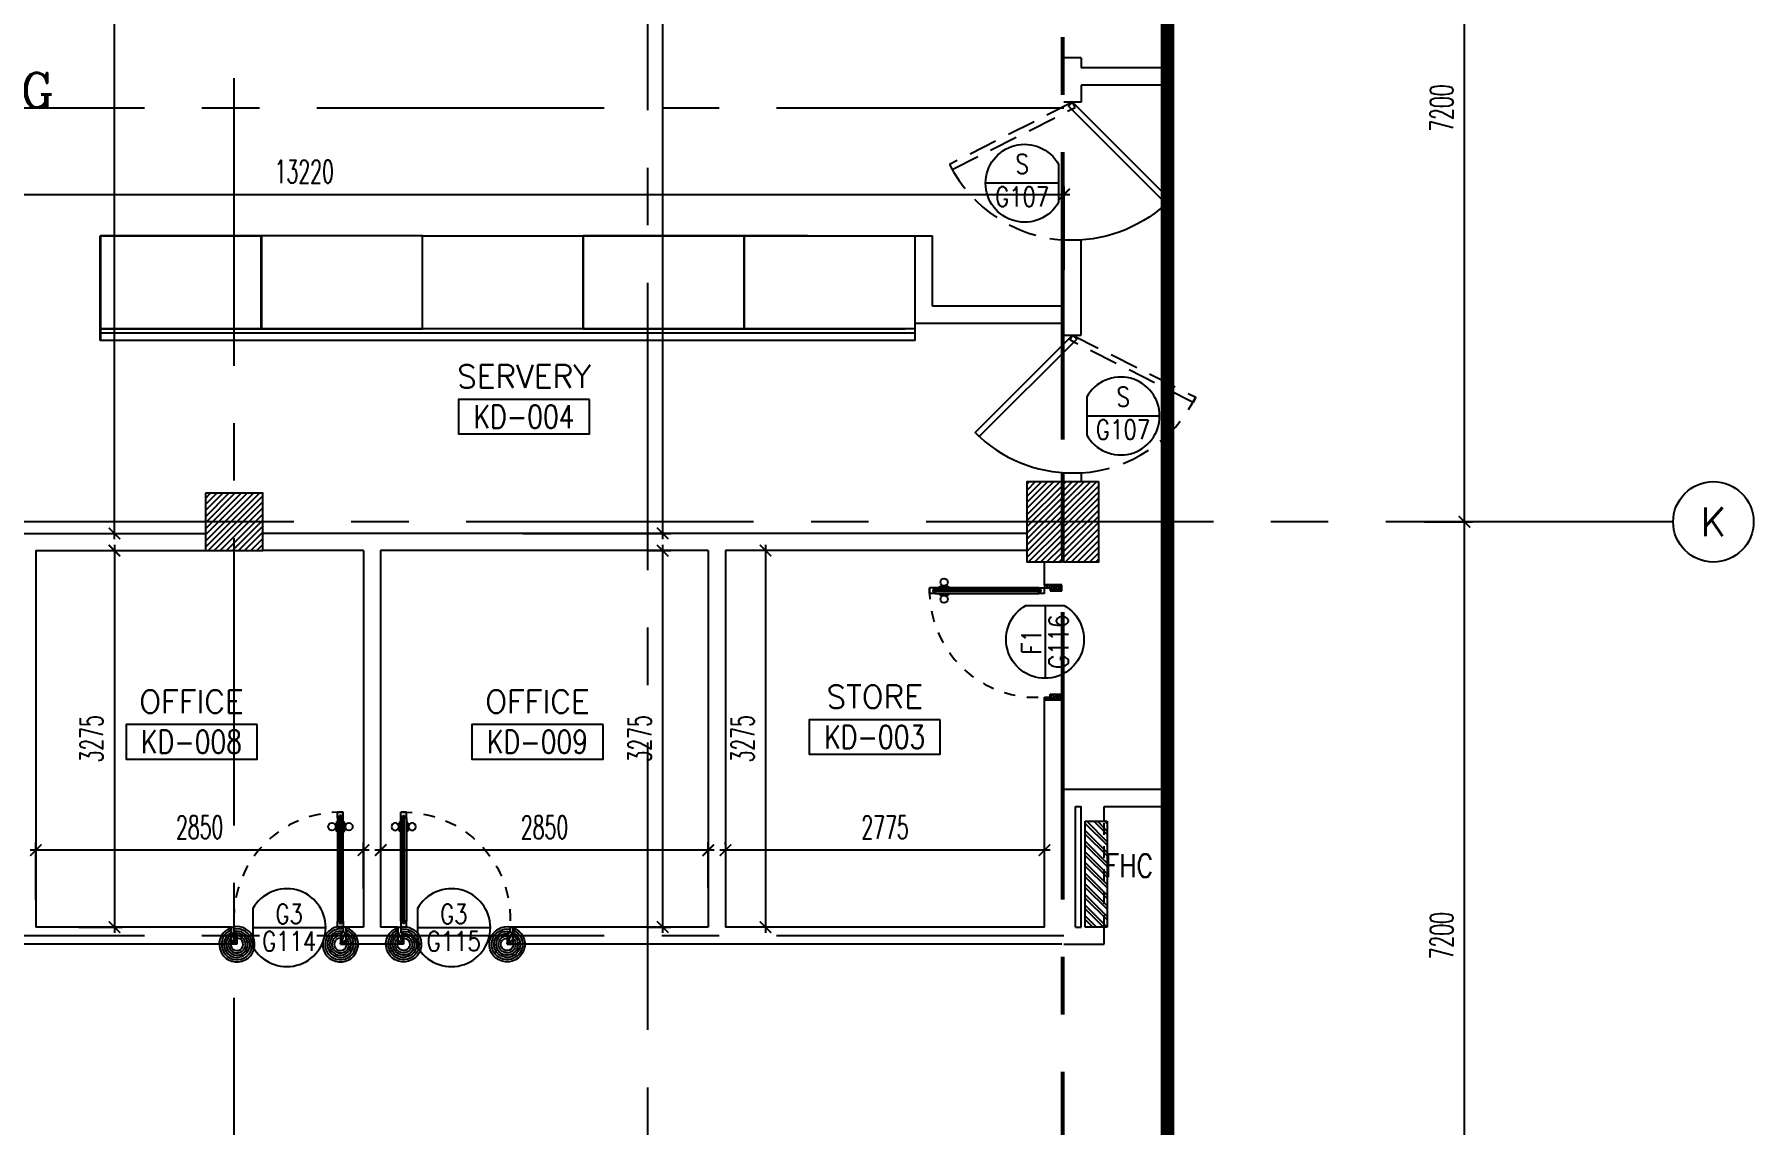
# Model space of a CAD drawing. Extents: x 417819.9 to 417911.9, y 43448 to 43539.2.
# Drawn here: x 417896.96 to 417911.92, y 43506.05 to 43515.53 of the extents above; entities that cross this region are included whole.
import ezdxf
from ezdxf.enums import TextEntityAlignment as Align

# ---------------------------------------------------------------- set-up
doc = ezdxf.new("R2010")
doc.units = 0
doc.header["$MEASUREMENT"] = 0
doc.header["$PDMODE"] = 3
doc.header["$PDSIZE"] = 0.1
for name, pattern in [('CENTER2', [1.125, 0.75, -0.125, 0.125, -0.125]), ('CENTERX2', [4, 2.5, -0.5, 0.5, -0.5]), ('HIDDEN', [0.375, 0.25, -0.125])]:
    doc.linetypes.add(name, pattern=pattern)
doc.layers.get('0').update_dxf_attribs({"linetype": 'CONTINUOUS'})
doc.layers.get('DEFPOINTS').update_dxf_attribs({"linetype": 'CONTINUOUS'})
for name, color, linetype in [('AX', 6, 'CONTINUOUS'), ('AX-CR', 2, 'CONTINUOUS'), ('AX-DIM', 4, 'CONTINUOUS'), ('AX-TXT', 4, 'CONTINUOUS'), ('AXES', 11, 'CENTERX2'), ('COL', 2, 'CONTINUOUS'), ('DIM', 4, 'CONTINUOUS'), ('DOOR', 4, 'CONTINUOUS'), ('DOOR-CR', 2, 'CONTINUOUS'), ('DOOR-NO', 3, 'CONTINUOUS'), ('ELEV', 2, 'CONTINUOUS'), ('FHC', 2, 'CONTINUOUS'), ('HAT', 8, 'CONTINUOUS'), ('RM-BOX', 2, 'CONTINUOUS'), ('RM-NAME', 2, 'CONTINUOUS'), ('RM-NO', 2, 'CONTINUOUS'), ('SLOPE', 8, 'CONTINUOUS'), ('WALL', 2, 'CONTINUOUS')]:
    doc.layers.add(name, color=color, linetype=linetype)
doc.styles.add('ROMANC', font='romanc', dxfattribs={"height": 0.1})
doc.styles.add('ROMANS', font='ROMANS.shx', dxfattribs={"width": 0.6})
doc.dimstyles.new('STANDARD in', dxfattribs={"dimtxt": 0.2, "dimasz": 0.1, "dimexe": 0.07, "dimexo": 0.05, "dimgap": 0.1, "dimtad": 1, "dimdec": 0, "dimlfac": 1000, "dimzin": 0, "dimdsep": 46, "dimtxsty": 'ROMANS', "dimblk": 'ARCHTICK', "dimcen": 0.05, "dimdle": 0.05, "dimclrd": 4, "dimclre": 4, "dimclrt": 2, "dimadec": 0, "dimazin": 0, "dimtfac": 1, "dimtdec": 0, "dimtmove": 2, "dimatfit": 3, "dimfxl": 0, "dimtolj": 1, "dimtzin": 0, "dimarcsym": 0})

# ---------------------------------------------------------------- blocks, each defined once
blk = doc.blocks.new('DD1')
at = {"layer": 'DOOR-CR'}
blk.add_line((-316, 0), (316, 0), dxfattribs=at)
blk.add_lwpolyline([(-316, -166, 3.820224), (-316, 166)], format="xyb", close=True, dxfattribs=at)
at = {"layer": 'DOOR-NO', "color": 255, "style": 'ROMANS'}
for tag, width, p in [('G', 0.8, (-22, 156)), ('0000', 0.7, (-22, -136))]:
    blk.add_attdef(tag, text='', height=196, dxfattribs=dict(at, width=width)).set_placement(p, align=Align.MIDDLE)
blk = doc.blocks.new('RM1')
at = {"layer": 'RM-BOX'}
blk.add_lwpolyline([(570, -200), (-570, -200), (-570, -500), (570, -500)], close=True, dxfattribs=at)
at = {"layer": 'RM-NAME', "style": 'ROMANS'}
for tag, p in [('ROOMNAME1', (0, 324)), ('ROOMNAME2', (0, 0))]:
    blk.add_attdef(tag, text='', height=200, dxfattribs=at).set_placement(p, align=Align.MIDDLE)
at = {"layer": 'RM-NO', "style": 'ROMANS', "width": 0.8}
blk.add_attdef('ROOMNO', text='', height=200, dxfattribs=at).set_placement((0, -350), align=Align.MIDDLE)
blk = doc.blocks.new('*X67')
at = {"color": 0}
for p, q in [((203889, 55131), (204359, 55601)), ((203889, 55184), (204306, 55601)), ((203889, 55237), (204253, 55601)), ((203889, 55290), (204199, 55601)), ((203889, 55343), (204146, 55601)), ((203889, 55396), (204093, 55601)), ((203889, 55449), (204040, 55601)), ((203889, 55502), (203987, 55601)), ((203889, 55555), (203934, 55601)), ((203912, 55101), (204389, 55578)), ((203965, 55101), (204389, 55525)), ((204018, 55101), (204389, 55472)), ((204071, 55101), (204389, 55419)), ((204124, 55101), (204389, 55366)), ((204177, 55101), (204389, 55313)), ((204230, 55101), (204389, 55260)), ((204283, 55101), (204389, 55207)), ((204336, 55101), (204389, 55154))]:
    blk.add_line(p, q, dxfattribs=at)
blk = doc.blocks.new('_ARCHTICK')
at = {"color": 0, "linetype": 'ByBlock', "const_width": 0.15}
blk.add_lwpolyline([(-0.5, -0.5), (0.5, 0.5)], dxfattribs=at)
blk = doc.blocks.new('*D510')
at = {"layer": 'DEFPOINTS', "color": 0}
for p in [(417897.311, 43525.444), (417897.656, 43525.444), (417897.119, 43511.194)]:
    blk.add_point(p, dxfattribs=at)
at = {"layer": 'DIM', "color": 4, "lineweight": -2}
for p, q in [((417897.361, 43525.444), (417897.726, 43525.444)), ((417897.656, 43511.144), (417897.656, 43525.494)), ((417897.169, 43511.194), (417897.726, 43511.194))]:
    blk.add_line(p, q, dxfattribs=at)
at = {"layer": 'DIM', "color": 4, "lineweight": -2, "xscale": 0.1, "yscale": 0.1, "zscale": 0.1}
for p, rotation in [((417897.656, 43525.444), 90), ((417897.656, 43511.194), 270)]:
    blk.add_blockref('_ARCHTICK', p, dxfattribs=dict(at, rotation=rotation))
at = {"layer": 'DIM', "color": 2, "insert": (417897.456, 43518.319), "char_height": 0.2, "attachment_point": 5, "rotation": 90, "style": 'ROMANS'}
blk.add_mtext('\\A1;14250', dxfattribs=at)
blk = doc.blocks.new('*D438')
at = {"layer": 'DEFPOINTS', "color": 0}
for p in [(417901.159, 43525.444), (417901.159, 43511.194), (417902.425, 43511.194)]:
    blk.add_point(p, dxfattribs=at)
at = {"layer": 'DIM', "color": 4, "lineweight": -2}
for p, q in [((417901.209, 43525.444), (417902.495, 43525.444)), ((417902.425, 43525.494), (417902.425, 43511.144)), ((417901.209, 43511.194), (417902.495, 43511.194))]:
    blk.add_line(p, q, dxfattribs=at)
at = {"layer": 'DIM', "color": 4, "lineweight": -2, "xscale": 0.1, "yscale": 0.1, "zscale": 0.1}
for p, rotation in [((417902.425, 43525.444), 90), ((417902.425, 43511.194), 270)]:
    blk.add_blockref('_ARCHTICK', p, dxfattribs=dict(at, rotation=rotation))
at = {"layer": 'DIM', "color": 2, "insert": (417902.225, 43518.319), "char_height": 0.2, "attachment_point": 5, "rotation": 90, "style": 'ROMANS'}
blk.add_mtext('\\A1;14250', dxfattribs=at)
blk = doc.blocks.new('*D439')
at = {"layer": 'DEFPOINTS', "color": 0}
for p in [(417905.917, 43514.142), (417892.697, 43513.645), (417905.917, 43513.436)]:
    blk.add_point(p, dxfattribs=at)
at = {"layer": 'DIM', "color": 4, "lineweight": -2}
for p, q in [((417892.697, 43513.695), (417892.697, 43514.212)), ((417905.917, 43513.486), (417905.917, 43514.212)), ((417892.647, 43514.142), (417905.967, 43514.142))]:
    blk.add_line(p, q, dxfattribs=at)
at = {"layer": 'DIM', "color": 4, "lineweight": -2, "xscale": 0.1, "yscale": 0.1, "zscale": 0.1, "rotation": 180}
blk.add_blockref('_ARCHTICK', (417892.697, 43514.142), dxfattribs=at)
at = {"layer": 'DIM', "color": 4, "lineweight": -2, "xscale": 0.1, "yscale": 0.1, "zscale": 0.1}
blk.add_blockref('_ARCHTICK', (417905.917, 43514.142), dxfattribs=at)
at = {"layer": 'DIM', "color": 2, "insert": (417899.307, 43514.342), "char_height": 0.2, "attachment_point": 5, "style": 'ROMANS'}
blk.add_mtext('\\A1;13220', dxfattribs=at)
blk = doc.blocks.new('*D440')
at = {"layer": 'DEFPOINTS', "color": 0}
for p in [(417904.049, 43511.044), (417903.32, 43507.769), (417904.049, 43507.769)]:
    blk.add_point(p, dxfattribs=at)
at = {"layer": 'DIM', "color": 4, "lineweight": -2}
for p, q in [((417903.32, 43511.094), (417903.32, 43507.719)), ((417903.999, 43511.044), (417903.25, 43511.044)), ((417903.999, 43507.769), (417903.25, 43507.769))]:
    blk.add_line(p, q, dxfattribs=at)
at = {"layer": 'DIM', "color": 4, "lineweight": -2, "xscale": 0.1, "yscale": 0.1, "zscale": 0.1}
for p, rotation in [((417903.32, 43511.044), 90), ((417903.32, 43507.769), 270)]:
    blk.add_blockref('_ARCHTICK', p, dxfattribs=dict(at, rotation=rotation))
at = {"layer": 'DIM', "color": 2, "insert": (417903.12, 43509.407), "char_height": 0.2, "attachment_point": 5, "rotation": 90, "style": 'ROMANS'}
blk.add_mtext('\\A1;3275', dxfattribs=at)
blk = doc.blocks.new('*D441')
at = {"layer": 'DEFPOINTS', "color": 0}
for p in [(417902.254, 43511.044), (417902.254, 43507.769), (417902.425, 43507.769)]:
    blk.add_point(p, dxfattribs=at)
at = {"layer": 'DIM', "color": 4, "lineweight": -2}
for p, q in [((417902.425, 43511.094), (417902.425, 43507.719)), ((417902.304, 43511.044), (417902.495, 43511.044)), ((417902.304, 43507.769), (417902.495, 43507.769))]:
    blk.add_line(p, q, dxfattribs=at)
at = {"layer": 'DIM', "color": 4, "lineweight": -2, "xscale": 0.1, "yscale": 0.1, "zscale": 0.1}
for p, rotation in [((417902.425, 43511.044), 90), ((417902.425, 43507.769), 270)]:
    blk.add_blockref('_ARCHTICK', p, dxfattribs=dict(at, rotation=rotation))
at = {"layer": 'DIM', "color": 2, "insert": (417902.225, 43509.407), "char_height": 0.2, "attachment_point": 5, "rotation": 90, "style": 'ROMANS'}
blk.add_mtext('\\A1;3275', dxfattribs=at)
blk = doc.blocks.new('*D442')
at = {"layer": 'DEFPOINTS', "color": 0}
for p in [(417902.972, 43508.438), (417902.972, 43508.438), (417905.747, 43508.438)]:
    blk.add_point(p, dxfattribs=at)
at = {"layer": 'DIM', "color": 4, "lineweight": -2}
for p, q in [((417905.797, 43508.438), (417902.922, 43508.438)), ((417902.972, 43508.488), (417902.972, 43508.508)), ((417905.747, 43508.488), (417905.747, 43508.508))]:
    blk.add_line(p, q, dxfattribs=at)
at = {"layer": 'DIM', "color": 4, "lineweight": -2, "xscale": 0.1, "yscale": 0.1, "zscale": 0.1, "rotation": 180}
blk.add_blockref('_ARCHTICK', (417902.972, 43508.438), dxfattribs=at)
at = {"layer": 'DIM', "color": 4, "lineweight": -2, "xscale": 0.1, "yscale": 0.1, "zscale": 0.1}
blk.add_blockref('_ARCHTICK', (417905.747, 43508.438), dxfattribs=at)
at = {"layer": 'DIM', "color": 2, "insert": (417904.359, 43508.638), "char_height": 0.2, "attachment_point": 5, "style": 'ROMANS'}
blk.add_mtext('\\A1;2775', dxfattribs=at)
blk = doc.blocks.new('*D443')
at = {"layer": 'DEFPOINTS', "color": 0}
for p in [(417899.972, 43508.438), (417899.972, 43508.06), (417902.822, 43508.06)]:
    blk.add_point(p, dxfattribs=at)
at = {"layer": 'DIM', "color": 4, "lineweight": -2}
for p, q in [((417902.872, 43508.438), (417899.922, 43508.438)), ((417899.972, 43508.11), (417899.972, 43508.508)), ((417902.822, 43508.11), (417902.822, 43508.508))]:
    blk.add_line(p, q, dxfattribs=at)
at = {"layer": 'DIM', "color": 4, "lineweight": -2, "xscale": 0.1, "yscale": 0.1, "zscale": 0.1, "rotation": 180}
blk.add_blockref('_ARCHTICK', (417899.972, 43508.438), dxfattribs=at)
at = {"layer": 'DIM', "color": 4, "lineweight": -2, "xscale": 0.1, "yscale": 0.1, "zscale": 0.1}
blk.add_blockref('_ARCHTICK', (417902.822, 43508.438), dxfattribs=at)
at = {"layer": 'DIM', "color": 2, "insert": (417901.397, 43508.638), "char_height": 0.2, "attachment_point": 5, "style": 'ROMANS'}
blk.add_mtext('\\A1;2850', dxfattribs=at)
blk = doc.blocks.new('*D444')
at = {"layer": 'DEFPOINTS', "color": 0}
for p in [(417896.972, 43508.438), (417896.972, 43507.958), (417899.822, 43508.053)]:
    blk.add_point(p, dxfattribs=at)
at = {"layer": 'DIM', "color": 4, "lineweight": -2}
for p, q in [((417899.872, 43508.438), (417896.922, 43508.438)), ((417896.972, 43508.008), (417896.972, 43508.508)), ((417899.822, 43508.103), (417899.822, 43508.508))]:
    blk.add_line(p, q, dxfattribs=at)
at = {"layer": 'DIM', "color": 4, "lineweight": -2, "xscale": 0.1, "yscale": 0.1, "zscale": 0.1, "rotation": 180}
blk.add_blockref('_ARCHTICK', (417896.972, 43508.438), dxfattribs=at)
at = {"layer": 'DIM', "color": 4, "lineweight": -2, "xscale": 0.1, "yscale": 0.1, "zscale": 0.1}
blk.add_blockref('_ARCHTICK', (417899.822, 43508.438), dxfattribs=at)
at = {"layer": 'DIM', "color": 2, "insert": (417898.397, 43508.638), "char_height": 0.2, "attachment_point": 5, "style": 'ROMANS'}
blk.add_mtext('\\A1;2850', dxfattribs=at)
blk = doc.blocks.new('*D445')
at = {"layer": 'DEFPOINTS', "color": 0}
for p in [(417897.296, 43511.044), (417897.296, 43507.769), (417897.656, 43507.769)]:
    blk.add_point(p, dxfattribs=at)
at = {"layer": 'DIM', "color": 4, "lineweight": -2}
for p, q in [((417897.656, 43511.094), (417897.656, 43507.719)), ((417897.346, 43511.044), (417897.726, 43511.044)), ((417897.346, 43507.769), (417897.726, 43507.769))]:
    blk.add_line(p, q, dxfattribs=at)
at = {"layer": 'DIM', "color": 4, "lineweight": -2, "xscale": 0.1, "yscale": 0.1, "zscale": 0.1}
for p, rotation in [((417897.656, 43511.044), 90), ((417897.656, 43507.769), 270)]:
    blk.add_blockref('_ARCHTICK', p, dxfattribs=dict(at, rotation=rotation))
at = {"layer": 'DIM', "color": 2, "insert": (417897.456, 43509.407), "char_height": 0.2, "attachment_point": 5, "rotation": 90, "style": 'ROMANS'}
blk.add_mtext('\\A1;3275', dxfattribs=at)
blk = doc.blocks.new('A$C24ED45A6')
at = {"layer": 'DOOR', "color": 0, "linetype": 'ByBlock'}
for p, q in [((909, 1055), (909, 990)), ((918, 1055), (909, 1055)), ((918, 978), (918, 1068)), ((925, 1068), (918, 1068)), ((918, 1055), (918, 990)), ((925, 1100), (925, 1150)), ((925, 1150), (975, 1150)), ((975, 1150), (925, 1150)), ((942, 1100), (925, 1100)), ((942, 1100), (942, 1120)), ((958, 1120), (942, 1120)), ((958, 1100), (958, 1120)), ((975, 1100), (958, 1100)), ((975, 1100), (975, 1150)), ((975, 1068), (982, 1068)), ((982, 978), (982, 1068)), ((982, 1055), (982, 990)), ((982, 1055), (991, 1055)), ((991, 1055), (991, 990)), ((918, 990), (909, 990)), ((925, 978), (918, 978)), ((975, 978), (982, 978)), ((982, 990), (991, 990)), ((0, 0), (0, 150)), ((0, 150), (25, 150)), ((25, 150), (25, 100)), ((925, 150), (925, 200)), ((925, 200), (942, 200)), ((925, 150), (975, 150)), ((942, 200), (942, 180)), ((942, 180), (958, 180)), ((958, 180), (958, 200)), ((958, 200), (975, 200)), ((975, 200), (975, 150)), ((1000, 150), (975, 150)), ((975, 150), (975, 100)), ((1000, 150), (1000, 0)), ((50, 0), (0, 0)), ((25, 100), (50, 100)), ((50, 100), (50, 0)), ((975, 100), (950, 100)), ((950, 100), (950, 0)), ((950, 0), (1000, 0))]:
    blk.add_line(p, q, dxfattribs=at)
at = {"layer": 'DOOR', "linetype": 'ByBlock'}
for p, q in [((925, 1100), (925, 200)), ((942, 200), (942, 1100)), ((958, 200), (958, 1100)), ((975, 200), (975, 1100))]:
    blk.add_line(p, q, dxfattribs=at)
at = {"layer": 'DOOR', "color": 9, "linetype": 'ByBlock'}
for p, q in [((50, 0), (0, 114)), ((50, 0), (0, 40)), ((50, 0), (37, 100)), ((950, 0), (1000, 114)), ((950, 0), (963, 100)), ((950, 0), (1000, 40))]:
    blk.add_line(p, q, dxfattribs=at)
at = {"layer": 'DOOR', "color": 0, "linetype": 'ByBlock'}
for centre in [(876, 1023), (1024, 1023)]:
    blk.add_circle(centre, 32.4, dxfattribs=at)
at = {"layer": 'DOOR', "linetype": 'HIDDEN', "ltscale": 0.5}
blk.add_arc((950, 222), 928, 88.456, 184.4816, dxfattribs=at)
at = {"layer": 'DOOR', "color": 9, "linetype": 'ByBlock'}
for centre, radius, start, end in [((50, 0), 154, 103.7142, 108.8947), ((950, 0), 154, 71.1053, 76.2858), ((50, 0), 134, 100.72, 111.8402), ((50, 0), 114, 102.6226, 115.9162), ((50, 0), 94.4, 90, 121.9818), ((50, 0), 74.4, 90, 132.2236), ((50, 0), 54.4, 90, 156.7926), ((50, 0), 34.4, 90, 180), ((50, 0), 14.4, 90, 180), ((950, 0), 94.4, 58.0182, 90), ((950, 0), 74.4, 47.7764, 90), ((950, 0), 54.4, 23.2074, 90), ((950, 0), 34.4, 0, 90), ((950, 0), 14.4, 0, 90), ((950, 0), 134, 68.1598, 79.28), ((950, 0), 114, 64.0838, 77.3774)]:
    blk.add_arc(centre, radius, start, end, dxfattribs=at)
at = {"layer": 'WALL'}
blk.add_line((1000, 0), (1000, 150), dxfattribs=at)
blk = doc.blocks.new('AXL')
at = {"layer": 'AX-CR'}
blk.add_circle((-350, 0), 350, dxfattribs=at)
at = {"layer": 'AX-TXT', "style": 'ROMANS'}
blk.add_attdef('AX', text='', height=250, dxfattribs=at).set_placement((-350, 0), align=Align.MIDDLE)
blk = doc.blocks.new('*D477')
at = {"layer": 'AX-DIM', "color": 4, "linetype": 'ByBlock', "lineweight": -2}
for p, q in [((417909.402, 43511.244), (417909.402, 43518.544)), ((417909.052, 43518.494), (417909.472, 43518.494)), ((417909.052, 43511.294), (417909.472, 43511.294))]:
    blk.add_line(p, q, dxfattribs=at)
at = {"layer": 'DEFPOINTS', "color": 0, "linetype": 'ByBlock'}
for p in [(417909.002, 43518.494), (417909.402, 43518.494), (417909.002, 43511.294)]:
    blk.add_point(p, dxfattribs=at)
at = {"layer": 'AX-DIM', "color": 4, "linetype": 'ByBlock', "lineweight": -2, "xscale": 0.1, "yscale": 0.1, "zscale": 0.1}
for p, rotation in [((417909.402, 43518.494), 90), ((417909.402, 43511.294), 270)]:
    blk.add_blockref('_ARCHTICK', p, dxfattribs=dict(at, rotation=rotation))
at = {"layer": 'AX-DIM', "color": 2, "linetype": 'ByBlock', "insert": (417909.202, 43514.894), "char_height": 0.2, "attachment_point": 5, "rotation": 90, "style": 'ROMANS'}
blk.add_mtext('\\A1;7200', dxfattribs=at)
blk = doc.blocks.new('*D478')
at = {"layer": 'AX-DIM', "color": 4, "linetype": 'ByBlock', "lineweight": -2}
for p, q in [((417909.052, 43511.294), (417909.472, 43511.294)), ((417909.402, 43504.044), (417909.402, 43511.344)), ((417909.052, 43504.094), (417909.472, 43504.094))]:
    blk.add_line(p, q, dxfattribs=at)
at = {"layer": 'DEFPOINTS', "color": 0, "linetype": 'ByBlock'}
for p in [(417909.002, 43511.294), (417909.402, 43511.294), (417909.002, 43504.094)]:
    blk.add_point(p, dxfattribs=at)
at = {"layer": 'AX-DIM', "color": 4, "linetype": 'ByBlock', "lineweight": -2, "xscale": 0.1, "yscale": 0.1, "zscale": 0.1}
for p, rotation in [((417909.402, 43511.294), 90), ((417909.402, 43504.094), 270)]:
    blk.add_blockref('_ARCHTICK', p, dxfattribs=dict(at, rotation=rotation))
at = {"layer": 'AX-DIM', "color": 2, "linetype": 'ByBlock', "insert": (417909.202, 43507.694), "char_height": 0.2, "attachment_point": 5, "rotation": 90, "style": 'ROMANS'}
blk.add_mtext('\\A1;7200', dxfattribs=at)

msp = doc.modelspace()

# ---------------------------------------------------------------- hatches: boundary and pattern name
at = {"layer": 'FHC', "linetype": 'ByBlock', "ltscale": 0.3}
h = msp.add_hatch(dxfattribs=at)
h.set_pattern_fill('ANSI32', color=11, scale=175, angle=90, style=0)
h.set_pattern_definition([(135, (417937.34262, 43275.572956), (-0.046403882, -0.046403882), []), (135, (417937.34262, 43275.60389), (-0.046403882, -0.046403882), [])])
h.paths.add_polyline_path([(417906.2916, 43508.6891), (417906.1016, 43508.6891), (417906.1016, 43507.7691), (417906.2916, 43507.7691)])
h.paths.add_polyline_path([(417906.7127, 43507.5565), (417906.2919, 43507.5565), (417906.2919, 43507.819), (417906.7127, 43507.819)], flags=9)
at = {"layer": 'HAT'}
h = msp.add_hatch(dxfattribs=at)
h.set_pattern_fill('ANSI31', color=256, scale=0.3, style=0)
h.set_pattern_definition([(45, (417522.151385, 43448.763322), (-0.0265165043, 0.0265165043), [])])
h.paths.add_polyline_path([(417905.8966, 43511.2943), (417905.8966, 43511.6443), (417905.5966, 43511.6443), (417905.5966, 43511.2943)])
h.paths.add_polyline_path([(417905.5966, 43510.9443), (417905.8966, 43510.9443), (417905.8966, 43511.2943), (417905.5966, 43511.2943)])
h = msp.add_hatch(dxfattribs=at)
h.set_pattern_fill('ANSI31', color=256, scale=0.3, style=0)
h.set_pattern_definition([(45, (417522.471385, 43448.763322), (-0.0265165043, 0.0265165043), [])])
h.paths.add_polyline_path([(417906.2166, 43511.2943), (417906.2166, 43511.6443), (417905.9166, 43511.6443), (417905.9166, 43511.2943)])
h.paths.add_polyline_path([(417905.9166, 43510.9443), (417906.2166, 43510.9443), (417906.2166, 43511.2943), (417905.9166, 43511.2943)])

# ---------------------------------------------------------------- linework, layer by layer
at = {"layer": 'AXES'}
for p, q in [((417898.6966, 43448.6529), (417898.6966, 43538.4875)), ((417905.8966, 43460.01), (417905.8966, 43538.1375)), ((417905.9166, 43460.01), (417905.9166, 43538.1375)), ((417902.2966, 43466.8743), (417902.2966, 43525.6943)), ((417905.9166, 43514.8943), (417889.6966, 43514.8943)), ((417911.2163, 43511.2943), (417889.6966, 43511.2943)), ((417905.9166, 43507.6943), (417889.6966, 43507.6943))]:
    msp.add_line(p, q, dxfattribs=at)
at = {"layer": 'COL'}
for points in [[(417898.4466, 43511.5443), (417898.4466, 43511.0443), (417898.9466, 43511.0443), (417898.9466, 43511.5443)], [(417905.8966, 43511.6443), (417905.8966, 43510.9443), (417905.5966, 43510.9443), (417905.5966, 43511.6443)], [(417906.2166, 43511.6443), (417906.2166, 43510.9443), (417905.9166, 43510.9443), (417905.9166, 43511.6443)]]:
    msp.add_lwpolyline(points, close=True, dxfattribs=at)
at = {"layer": 'DOOR', "color": 11, "linetype": 'HIDDEN'}
for points in [[(417904.9205, 43514.4033), (417904.943, 43514.3587), (417906.0142, 43514.8997), (417905.9916, 43514.9443), (417904.9205, 43514.4033, 0.2646419), (417905.9166, 43513.7443, 0.4142117)], [(417907.0627, 43512.3783), (417907.0402, 43512.3337), (417905.9691, 43512.8747), (417905.9916, 43512.9193), (417907.0627, 43512.3783, -0.2646419), (417906.0666, 43511.7193, -0.4142117)]]:
    msp.add_lwpolyline(points, format="xyb", dxfattribs=at)
at = {"layer": 'DOOR'}
for points in [[(417906.8401, 43514.0958), (417906.8048, 43514.0604), (417905.9563, 43514.909), (417905.9916, 43514.9443), (417906.8401, 43514.0958, -0.1989107), (417905.9916, 43513.7443, -0.4142117)], [(417905.1431, 43512.0708), (417905.1784, 43512.0354), (417906.027, 43512.884), (417905.9916, 43512.9193), (417905.1431, 43512.0708, 0.1989107), (417905.9916, 43511.7193, 0.4142117)]]:
    msp.add_lwpolyline(points, format="xyb", dxfattribs=at)
at = {"layer": 'ELEV', "linetype": 'CENTER2', "const_width": 0.12}
msp.add_lwpolyline([(417906.8165, 43461.0859), (417906.8165, 43528.0943)], dxfattribs=at)
at = {"layer": 'FHC', "linetype": 'ByBlock', "ltscale": 0.3}
for p, q in [((417906.1016, 43507.7691), (417906.1016, 43508.6891)), ((417906.1016, 43508.6891), (417906.2916, 43508.6891)), ((417906.2916, 43508.6891), (417906.2916, 43507.7691)), ((417906.2916, 43507.7691), (417906.1016, 43507.7691))]:
    msp.add_line(p, q, dxfattribs=at)
at = {"layer": 'FHC', "color": 250, "linetype": 'HIDDEN', "ltscale": 0.25}
msp.add_line((417906.2666, 43507.7721), (417906.2666, 43508.6874), dxfattribs=at)
at = {"layer": 'SLOPE', "linetype": 'ByBlock'}
for p, q in [((417897.5308, 43513.782), (417898.9308, 43513.782)), ((417898.9308, 43513.782), (417897.5308, 43513.782)), ((417898.9308, 43513.782), (417897.5308, 43513.782)), ((417897.5308, 43513.782), (417898.9308, 43513.782)), ((417897.5308, 43513.782), (417897.5308, 43512.972)), ((417897.5308, 43512.872), (417897.5308, 43513.782)), ((417897.5349, 43512.972), (417897.5349, 43513.782)), ((417897.5349, 43513.782), (417897.5349, 43512.872)), ((417898.9308, 43512.972), (417898.9308, 43513.782)), ((417898.9308, 43512.972), (417898.9308, 43513.782)), ((417898.9308, 43512.972), (417898.9308, 43513.782)), ((417898.9308, 43512.972), (417898.9308, 43513.782)), ((417898.9308, 43512.972), (417898.9308, 43513.782)), ((417898.9308, 43512.972), (417898.9308, 43513.782)), ((417898.9349, 43513.782), (417898.9349, 43512.972)), ((417900.3349, 43513.782), (417898.9349, 43513.782)), ((417900.3349, 43513.782), (417898.9349, 43513.782)), ((417898.9349, 43513.782), (417898.9349, 43512.972)), ((417900.3349, 43513.782), (417904.6216, 43513.782)), ((417900.3349, 43512.972), (417900.3349, 43513.782)), ((417900.3349, 43512.9721), (417900.3349, 43513.782)), ((417900.3349, 43513.782), (417901.7349, 43513.782)), ((417900.3349, 43512.9721), (417900.3349, 43513.782)), ((417900.3349, 43512.972), (417900.3349, 43513.782)), ((417903.1349, 43513.7821), (417901.7349, 43513.7821)), ((417901.7349, 43513.7821), (417901.7349, 43512.9721)), ((417901.7349, 43512.972), (417901.7349, 43513.782)), ((417901.7349, 43512.9721), (417901.7349, 43513.782)), ((417901.7349, 43513.782), (417901.7349, 43512.9721)), ((417903.1349, 43512.9721), (417903.1349, 43513.7821)), ((417903.1349, 43513.7821), (417903.1349, 43512.9721)), ((417903.1349, 43513.7821), (417903.1349, 43512.9721)), ((417903.6849, 43513.7821), (417903.1349, 43513.7821)), ((417903.6849, 43513.7821), (417903.1349, 43513.7821)), ((417903.1349, 43512.972), (417903.1349, 43513.782)), ((417903.1349, 43512.9721), (417903.1349, 43513.782)), ((417904.6216, 43512.8721), (417904.6216, 43513.782)), ((417897.5308, 43512.972), (417898.9308, 43512.972)), ((417897.5308, 43512.972), (417898.9308, 43512.972)), ((417897.5308, 43512.972), (417898.9308, 43512.972)), ((417897.5308, 43512.972), (417898.9308, 43512.972)), ((417898.9349, 43512.972), (417897.5308, 43512.972)), ((417898.9309, 43512.937), (417897.5308, 43512.937)), ((417898.9309, 43512.872), (417897.5308, 43512.872)), ((417898.9349, 43512.972), (417897.5349, 43512.972)), ((417898.9309, 43512.937), (417897.5659, 43512.937)), ((417900.3349, 43512.972), (417898.9349, 43512.972)), ((417898.9349, 43512.972), (417900.3349, 43512.972)), ((417898.9349, 43512.972), (417900.3349, 43512.972)), ((417900.3349, 43512.972), (417898.9349, 43512.972)), ((417900.3349, 43512.937), (417898.9349, 43512.937)), ((417900.3349, 43512.937), (417898.9349, 43512.937)), ((417900.3349, 43512.872), (417898.9349, 43512.872)), ((417901.7349, 43512.9721), (417900.3349, 43512.9721)), ((417901.7349, 43512.9721), (417900.3349, 43512.9721)), ((417901.7349, 43512.9721), (417900.3349, 43512.9721)), ((417901.7349, 43512.9721), (417900.3349, 43512.9721)), ((417904.6216, 43512.9721), (417900.3349, 43512.9721)), ((417901.7349, 43512.9721), (417900.3349, 43512.9721)), ((417901.7349, 43512.9721), (417900.3349, 43512.9721)), ((417901.7349, 43512.9721), (417900.3349, 43512.9721)), ((417901.7349, 43512.9721), (417900.3349, 43512.9721)), ((417901.7349, 43512.9721), (417900.3349, 43512.9721)), ((417904.6216, 43512.9371), (417900.3349, 43512.9371)), ((417901.7349, 43512.9371), (417900.3349, 43512.9371)), ((417901.7349, 43512.8721), (417900.3349, 43512.8721)), ((417901.7349, 43512.9721), (417903.1349, 43512.9721)), ((417903.1349, 43512.9721), (417901.7349, 43512.9721)), ((417903.1349, 43512.9371), (417901.7349, 43512.9371)), ((417903.1349, 43512.8721), (417901.7349, 43512.8721)), ((417904.5349, 43512.9721), (417903.1349, 43512.9721)), ((417903.1349, 43512.9721), (417904.5349, 43512.9721)), ((417903.1349, 43512.9721), (417904.5349, 43512.9721)), ((417904.5349, 43512.9371), (417903.1349, 43512.9371)), ((417904.6216, 43512.8721), (417903.1349, 43512.8721))]:
    msp.add_line(p, q, dxfattribs=at)
at = {"layer": 'WALL'}
for p, q in [((417906.0666, 43515.3317), (417905.9166, 43515.3317)), ((417906.0666, 43515.3317), (417906.0666, 43515.2443)), ((417906.8165, 43515.2443), (417906.0666, 43515.2443)), ((417906.8165, 43515.0943), (417906.0666, 43515.0943)), ((417906.0666, 43515.0943), (417906.0666, 43514.9443)), ((417906.0666, 43514.9443), (417905.9166, 43514.9443)), ((417904.6216, 43513.0193), (417904.6216, 43513.782)), ((417904.6216, 43513.782), (417904.7716, 43513.782)), ((417904.7716, 43513.1693), (417904.7716, 43513.782)), ((417905.9166, 43512.9193), (417905.9166, 43513.7443)), ((417906.0666, 43513.7443), (417905.9166, 43513.7443)), ((417906.0666, 43512.9193), (417906.0666, 43513.7443)), ((417905.8966, 43513.1693), (417904.7716, 43513.1693)), ((417905.8966, 43513.0193), (417905.8966, 43513.1693)), ((417905.8966, 43513.0193), (417904.6216, 43513.0193)), ((417905.8966, 43512.9193), (417905.8966, 43513.0193)), ((417905.9166, 43512.9193), (417906.0666, 43512.9193)), ((417905.8966, 43511.5443), (417905.8966, 43511.7193)), ((417905.9166, 43511.7193), (417906.0666, 43511.7193)), ((417905.9166, 43511.6443), (417905.9166, 43511.7193)), ((417906.0666, 43511.7193), (417906.0666, 43511.6443)), ((417894.2216, 43511.1943), (417898.4466, 43511.1943)), ((417905.5966, 43511.1943), (417898.9466, 43511.1943)), ((417896.9716, 43511.0443), (417896.9716, 43507.7693)), ((417896.9716, 43511.0443), (417898.4466, 43511.0443)), ((417899.8216, 43511.0443), (417898.9466, 43511.0443)), ((417899.8216, 43511.0443), (417899.8216, 43507.7693)), ((417902.8216, 43511.0443), (417899.9716, 43511.0443)), ((417899.9716, 43511.0443), (417899.9716, 43507.7693)), ((417902.8216, 43511.0443), (417902.8216, 43507.7693)), ((417902.9716, 43511.0443), (417902.9716, 43507.7693)), ((417905.5966, 43511.0443), (417902.9716, 43511.0443)), ((417905.7466, 43510.7454), (417905.7466, 43510.9443)), ((417905.7466, 43510.7454), (417905.8966, 43510.7454)), ((417905.7466, 43507.7693), (417905.7466, 43509.7454)), ((417905.7466, 43509.7454), (417905.8966, 43509.7454)), ((417905.9166, 43508.9693), (417906.8165, 43508.9693)), ((417906.0166, 43508.8193), (417906.0666, 43508.8193)), ((417906.0166, 43507.7693), (417906.0166, 43508.8193)), ((417906.0666, 43507.7693), (417906.0666, 43508.8193)), ((417906.2666, 43508.8193), (417906.8165, 43508.8193)), ((417906.2666, 43508.6891), (417906.2666, 43508.8193)), ((417898.6716, 43507.7693), (417896.9716, 43507.7693)), ((417898.6716, 43507.7693), (417898.6716, 43507.6193)), ((417899.8216, 43507.7693), (417899.6716, 43507.7693)), ((417900.1216, 43507.7693), (417899.9716, 43507.7693)), ((417900.1216, 43507.7693), (417900.1216, 43507.6193)), ((417901.1216, 43507.7693), (417901.1216, 43507.6193)), ((417902.8216, 43507.7693), (417901.1216, 43507.7693)), ((417905.7466, 43507.7693), (417902.9716, 43507.7693)), ((417906.0166, 43507.7693), (417906.0666, 43507.7693)), ((417906.2666, 43507.6193), (417906.2666, 43507.7691)), ((417898.6716, 43507.6193), (417895.548, 43507.6193)), ((417900.1216, 43507.6193), (417899.6716, 43507.6193)), ((417905.8966, 43507.6193), (417901.1216, 43507.6193)), ((417905.9166, 43507.6193), (417906.2666, 43507.6193))]:
    msp.add_line(p, q, dxfattribs=at)

# ---------------------------------------------------------------- block references
at = {"layer": 'AX', "xscale": 0.001000000047497451, "yscale": 0.0009999999892897904, "zscale": 0.001}
msp.add_blockref('AXL', (417911.9163, 43511.2943), dxfattribs=at).add_auto_attribs({'AX': 'K'})
at = {"layer": 'DOOR', "color": 0, "xscale": 0.0009999999892897904, "yscale": 0.0009999999892897904, "zscale": 0.001, "rotation": 90}
msp.add_blockref('A$C24ED45A6', (417905.8966, 43509.7454), dxfattribs=at)
at = {"layer": 'DOOR', "color": 0, "yscale": 0.0009999999892897904, "zscale": 0.001}
for p, xscale in [((417898.6716, 43507.6193), 0.001000000047497451), ((417901.1216, 43507.6193), -0.001000000047497451)]:
    msp.add_blockref('A$C24ED45A6', p, dxfattribs=dict(at, xscale=xscale))
at = {"layer": 'DOOR-NO'}
ref = msp.add_blockref('DD1', (417905.5527, 43514.2401), dxfattribs=dict(at, xscale=-0.001000000047497451, yscale=0.0009999999892897904, zscale=0.001))
ref.add_attrib('G', 'S', dxfattribs={"height": 0.17, "style": 'ROMANS', "width": 0.8}).set_placement((417905.5527, 43514.4063), align=Align.MIDDLE)
ref.add_attrib('000', 'G107', dxfattribs={"height": 0.17, "style": 'ROMANS', "width": 0.8}).set_placement((417905.5527, 43514.1223), align=Align.MIDDLE)
ref = msp.add_blockref('DD1', (417906.4305, 43512.2151), dxfattribs=dict(at, xscale=0.001000000047497451, yscale=0.0009999999892897904, zscale=0.001))
ref.add_attrib('G', 'S', dxfattribs={"height": 0.17, "style": 'ROMANS', "width": 0.8}).set_placement((417906.4305, 43512.3813), align=Align.MIDDLE)
ref.add_attrib('000', 'G107', dxfattribs={"height": 0.17, "style": 'ROMANS', "width": 0.8}).set_placement((417906.4305, 43512.0973), align=Align.MIDDLE)
ref = msp.add_blockref('DD1', (417905.7517, 43510.2514), dxfattribs=dict(at, xscale=-0.0009999999892897904, yscale=0.0009999999892897904, zscale=0.001, rotation=90))
ref.add_attrib('G', 'F1', dxfattribs={"height": 0.17, "rotation": 90, "style": 'ROMANS', "width": 0.8}).set_placement((417905.6338, 43510.2514), align=Align.MIDDLE)
ref.add_attrib('000', 'G116', dxfattribs={"height": 0.17, "rotation": 90, "style": 'ROMANS', "width": 0.8}).set_placement((417905.8696, 43510.2514), align=Align.MIDDLE)
ref = msp.add_blockref('DD1', (417899.1757, 43507.7642), dxfattribs=dict(at, xscale=0.001000000047497451, yscale=0.0009999999892897904, zscale=0.001))
ref.add_attrib('G', 'G3', dxfattribs={"height": 0.17, "style": 'ROMANS', "width": 0.8}).set_placement((417899.1757, 43507.8822), align=Align.MIDDLE)
ref.add_attrib('000', 'G114', dxfattribs={"height": 0.17, "style": 'ROMANS', "width": 0.8}).set_placement((417899.1757, 43507.6464), align=Align.MIDDLE)
ref = msp.add_blockref('DD1', (417900.6077, 43507.7642), dxfattribs=dict(at, xscale=0.001000000047497451, yscale=0.0009999999892897904, zscale=0.001))
ref.add_attrib('G', 'G3', dxfattribs={"height": 0.17, "style": 'ROMANS', "width": 0.8}).set_placement((417900.6077, 43507.8822), align=Align.MIDDLE)
ref.add_attrib('000', 'G115', dxfattribs={"height": 0.17, "style": 'ROMANS', "width": 0.8}).set_placement((417900.6077, 43507.6464), align=Align.MIDDLE)
at = {"layer": 'HAT', "xscale": 0.001000000047497451, "yscale": 0.0009999999892897904, "zscale": 0.001}
for p, values in [((417901.2193, 43512.5592), {'ROOMNO': 'KD-004', 'ROOMNAME2': 'SERVERY'}), ((417904.27, 43509.7728), {'ROOMNO': 'KD-003', 'ROOMNAME2': 'STORE'}), ((417898.3264, 43509.731), {'ROOMNO': 'KD-008', 'ROOMNAME2': 'OFFICE'}), ((417901.3363, 43509.731), {'ROOMNO': 'KD-009', 'ROOMNAME2': 'OFFICE'})]:
    msp.add_blockref('RM1', p, dxfattribs=at).add_auto_attribs(values)
msp.add_blockref('*X67', (417694.5581, 43455.9433), dxfattribs=at)

# ---------------------------------------------------------------- texts
at = {"layer": 'FHC', "style": 'ROMANS', "width": 0.8}
msp.add_text('FHC', height=0.2, dxfattribs=at).set_placement((417906.2738, 43508.2028))
at = {"layer": 'RM-NAME', "color": 2, "style": 'ROMANC'}
msp.add_text('STAFF DINING', height=0.3, dxfattribs=at).set_placement((417895.6681, 43515.049), align=Align.MIDDLE)

# ---------------------------------------------------------------- dimensions: what is measured, and where the dimension line sits
at = {"layer": 'AX-DIM', "linetype": 'ByBlock'}
for base, p1, p2, picture, middle in [((417909.4023, 43518.4943), (417909.0023, 43511.2943), (417909.0023, 43518.4943), '*D477', (417909.2023, 43514.8943)), ((417909.4023, 43511.2943), (417909.0023, 43504.0943), (417909.0023, 43511.2943), '*D478', (417909.2023, 43507.6943))]:
    dim = msp.add_linear_dim(base=base, p1=p1, p2=p2, angle=90, dimstyle='STANDARD in', dxfattribs=at)
    dim.commit()
    dim.dimension.update_dxf_attribs({"geometry": picture, "text_midpoint": middle})
at = {"layer": 'DIM'}
for base, p1, p2, picture, middle in [((417897.6562, 43525.4443), (417897.119, 43511.1943), (417897.311, 43525.4443), '*D510', (417897.4562, 43518.3193)), ((417902.4251, 43511.1943), (417901.1591, 43525.4443), (417901.1591, 43511.1943), '*D438', (417902.2251, 43518.3193)), ((417897.6562, 43507.7693), (417897.2964, 43511.0443), (417897.2964, 43507.7693), '*D445', (417897.4562, 43509.4068)), ((417902.4251, 43507.7693), (417902.2544, 43511.0443), (417902.2544, 43507.7693), '*D441', (417902.2251, 43509.4068)), ((417903.3204, 43507.7693), (417904.049, 43511.0443), (417904.049, 43507.7693), '*D440', (417903.1204, 43509.4068))]:
    dim = msp.add_linear_dim(base=base, p1=p1, p2=p2, angle=90, dimstyle='STANDARD in', dxfattribs=at)
    dim.commit()
    dim.dimension.update_dxf_attribs({"geometry": picture, "text_midpoint": middle})
for base, p1, p2, picture, middle in [((417905.9166, 43514.1422), (417892.6966, 43513.6447), (417905.9166, 43513.4357), '*D439', (417899.3066, 43514.3422)), ((417896.9716, 43508.4376), (417899.8216, 43508.053), (417896.9716, 43507.9579), '*D444', (417898.3966, 43508.6376)), ((417899.9716, 43508.4376), (417902.8216, 43508.0601), (417899.9716, 43508.0601), '*D443', (417901.3966, 43508.6376)), ((417902.9716, 43508.4376), (417905.7466, 43508.4376), (417902.9716, 43508.4376), '*D442', (417904.3591, 43508.6376))]:
    dim = msp.add_linear_dim(base=base, p1=p1, p2=p2, dimstyle='STANDARD in', dxfattribs=at)
    dim.commit()
    dim.dimension.update_dxf_attribs({"geometry": picture, "text_midpoint": middle})

doc.saveas('drawing.dxf')
